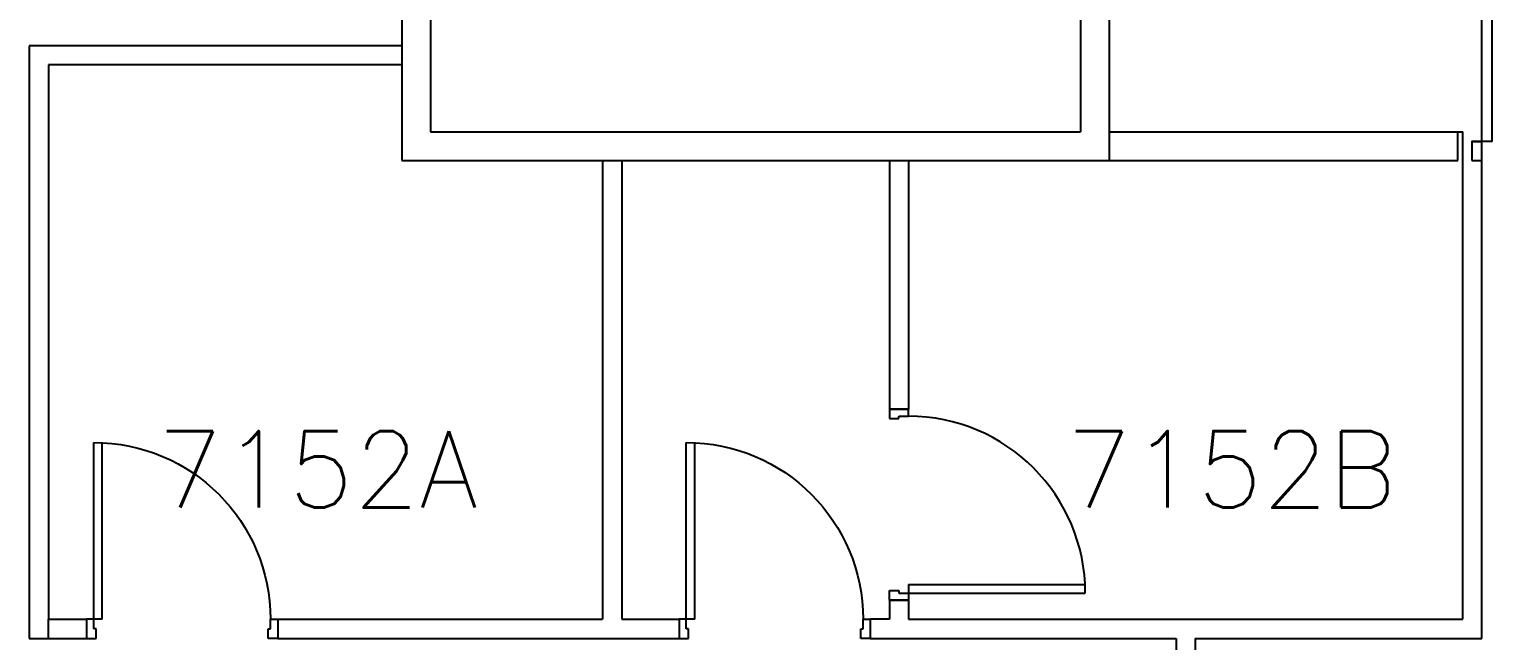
# Model space of a CAD drawing. Header units: millimetres. Extents: x -68474 to 336725, y -113450 to 40976.
# Drawn here: x 209200 to 216852, y -27812 to -24614 of the extents above; entities that cross this region are included whole.
import ezdxf

# ---------------------------------------------------------------- set-up
doc = ezdxf.new("R2010")
doc.units = ezdxf.units.MM
doc.header["$LTSCALE"] = 900
for name, color, linetype in [('EC-7thFloor-s6152$0$17', 1, 'Continuous'), ('EC-7thFloor-s6152$0$30', 1, 'Continuous'), ('EC-7thFloor-s6152$0$RC', 7, 'Continuous'), ('EC-7thFloor-s6152$0$ROOM-NO', 4, 'Continuous')]:
    doc.layers.add(name, color=color, linetype=linetype)
doc.styles.add('EC-7thFloor-s6152$0$STANDARD', font='SIMPLEX.SHX')

# ---------------------------------------------------------------- blocks, each defined once
blk = doc.blocks.new('EC-7thFloor-s6152$0$DR925')
for p, q in [((918.5, 100), (918.5, 1025)), ((962.5, 100), (962.5, 1025)), ((0, 100), (0, 0)), ((37.5, 100), (0, 100)), ((37.5, 50), (37.5, 100)), ((918.5, 100), (962.5, 100)), ((962.5, 100), (1000, 100)), ((962.5, 50), (962.5, 100)), ((1000, 100), (1000, 0)), ((0, 0), (50, 0)), ((50, 50), (37.5, 50)), ((50, 0), (50, 50)), ((950, 50), (962.5, 50)), ((950, 0), (950, 50)), ((1000, 0), (950, 0))]:
    blk.add_line(p, q)
blk.add_arc((962.5, 100), 925, 90, 180)

msp = doc.modelspace()

# ---------------------------------------------------------------- linework, layer by layer
msp.add_line((216851.72403, -25200), (216800, -25200))
msp.add_line((216851.72403, -25200), (216800, -25200))
at = {"layer": 'EC-7thFloor-s6152$0$17'}
for p, q in [((211150, -24700), (209200, -24700)), ((209200, -24700), (209200, -25000)), ((209200, -24700), (209200, -27800)), ((211150, -24700), (209200, -24700)), ((209200, -24700), (209200, -25000)), ((209200, -24700), (209200, -27800)), ((211150, -24800), (209300, -24800)), ((209300, -24800), (209300, -25000)), ((209300, -24800), (209300, -27700)), ((211150, -24800), (209300, -24800)), ((209300, -24800), (209300, -25000)), ((209300, -24800), (209300, -27700)), ((216800, -27800), (216800, -25200)), ((216800, -27800), (216800, -25200)), ((212200, -25300), (212200, -27700)), ((212200, -25300), (212200, -27700)), ((212300, -25300), (212300, -27700)), ((212300, -25300), (212300, -27700)), ((213700, -25300), (213700, -26600)), ((213700, -25300), (213700, -26600)), ((213800, -25300), (213800, -26600)), ((213800, -25300), (213800, -26600)), ((216700, -27700), (216700, -25300)), ((216700, -27700), (216700, -25300)), ((213700, -26600), (213800, -26600)), ((213700, -26600), (213800, -26600)), ((213700, -27600), (213700, -27700)), ((213700, -27600), (213800, -27600)), ((213700, -27600), (213700, -27700)), ((213700, -27600), (213800, -27600)), ((213800, -27600), (213800, -27700)), ((213800, -27600), (213800, -27700)), ((209300, -27700), (209500, -27700)), ((209300, -27800), (209300, -27700)), ((209300, -27700), (209500, -27700)), ((209300, -27800), (209300, -27700)), ((210500, -27700), (212200, -27700)), ((210500, -27700), (212200, -27700)), ((212300, -27700), (212600, -27700)), ((212300, -27700), (212600, -27700)), ((212600, -27700), (212600, -27800)), ((212600, -27700), (212600, -27800)), ((213700, -27700), (213600, -27700)), ((213600, -27700), (213600, -27800)), ((213700, -27700), (213600, -27700)), ((213600, -27700), (213600, -27800)), ((213800, -27700), (216700, -27700)), ((213800, -27700), (216700, -27700)), ((209200, -27800), (209500, -27800)), ((209200, -27800), (209500, -27800)), ((210500, -27800), (212600, -27800)), ((210500, -27800), (212600, -27800)), ((213600, -27800), (215200, -27800)), ((213600, -27800), (215200, -27800)), ((215200, -27800), (215200, -28000)), ((215200, -27800), (215200, -28000)), ((215300, -27800), (216800, -27800)), ((215300, -27800), (215300, -28000)), ((215300, -27800), (216800, -27800)), ((215300, -27800), (215300, -28000))]:
    msp.add_line(p, q, dxfattribs=at)
for points in [[(216800, -24372.41545), (216851.72403, -24372.41545), (216851.72403, -25200), (216800, -25200)], [(216800, -24372.41545), (216851.72403, -24372.41545), (216851.72403, -25200), (216800, -25200)], [(216748.27597, -25300), (216800, -25300), (216800, -25200), (216748.27597, -25200)], [(216748.27597, -25300), (216800, -25300), (216800, -25200), (216748.27597, -25200)]]:
    msp.add_lwpolyline(points, close=True, dxfattribs=at)
at = {"layer": 'EC-7thFloor-s6152$0$30', "linetype": 'Continuous'}
msp.add_line((216748.27597, -25200), (216800, -25200), dxfattribs=at)
msp.add_line((216748.27597, -25200), (216800, -25200), dxfattribs=at)
at = {"layer": 'EC-7thFloor-s6152$0$RC', "linetype": 'Continuous'}
for p, q in [((211300, -21250), (211300, -25150)), ((211300, -21250), (211300, -25150)), ((214700, -21250), (214700, -25150)), ((214700, -21250), (214700, -25150)), ((214700.1, -21250), (214700.1, -25150)), ((214700.1, -21250), (214700.1, -25150)), ((214700.1, -21250), (214700.1, -25150)), ((214700.1, -21250), (214700.1, -25150)), ((211150, -21400), (211150, -25300)), ((211150, -21400), (211150, -25300)), ((214850, -21400), (214850, -25300)), ((214850, -21400), (214850, -25300)), ((214850.1, -21400), (214850.1, -25300)), ((214850.1, -21400), (214850.1, -25300)), ((214850.1, -21400), (214850.1, -25300)), ((214850.1, -21400), (214850.1, -25300)), ((214850.1, -25150), (216675.1, -25150)), ((214850.1, -25150), (216700, -25150)), ((214850.1, -25150), (216675.1, -25150)), ((214850.1, -25150), (216700, -25150)), ((214850.1, -25300), (216675.1, -25300)), ((214850.1, -25300), (216675.1, -25300)), ((214850.1, -25300), (216675.1, -25300)), ((214850.1, -25300), (216675.1, -25300))]:
    msp.add_line(p, q, dxfattribs=at)
at = {"layer": 'EC-7thFloor-s6152$0$RC'}
for p, q in [((211300.1, -21250), (211300.1, -25150)), ((211300.1, -21250), (211300.1, -25150)), ((211300.1, -21250), (211300.1, -25150)), ((211300.1, -21250), (211300.1, -25150)), ((211150.1, -21400), (211150.1, -25300)), ((211150.1, -21400), (211150.1, -25300)), ((211150.1, -21400), (211150.1, -25300)), ((211150.1, -21400), (211150.1, -25300)), ((211300, -25150), (214700, -25150)), ((211300, -25150), (214700, -25150)), ((211300.1, -25150), (214700.1, -25150)), ((211300.1, -25150), (214700.1, -25150)), ((211300.1, -25150), (214700.1, -25150)), ((211300.1, -25150), (214700.1, -25150)), ((216675.1, -25300), (216675.1, -25150)), ((216675.1, -25300), (216675.1, -25150)), ((216700, -25300), (216700, -25150)), ((216700, -25300), (216700, -25150)), ((211150, -25300), (214850, -25300)), ((211150, -25300), (214850, -25300)), ((211150.1, -25300), (214850.1, -25300)), ((211150.1, -25300), (214850.1, -25300)), ((211150.1, -25300), (214850.1, -25300)), ((211150.1, -25300), (214850.1, -25300))]:
    msp.add_line(p, q, dxfattribs=at)

# ---------------------------------------------------------------- block references
at = {"layer": 'EC-7thFloor-s6152$0$30', "rotation": 270}
msp.add_blockref('EC-7thFloor-s6152$0$DR925', (213700, -26600), dxfattribs=at)
msp.add_blockref('EC-7thFloor-s6152$0$DR925', (213700, -26600), dxfattribs=at)
at = {"layer": 'EC-7thFloor-s6152$0$30', "xscale": -1}
for p in [(210500, -27800), (210500, -27800), (213600, -27800), (213600, -27800)]:
    msp.add_blockref('EC-7thFloor-s6152$0$DR925', p, dxfattribs=at)

# ---------------------------------------------------------------- texts
at = {"layer": 'EC-7thFloor-s6152$0$ROOM-NO', "style": 'EC-7thFloor-s6152$0$STANDARD'}
for s, p in [('7152A', (209869.15605, -27115.9162)), ('7152A', (209869.15605, -27115.9162)), ('7152B', (214624.13849, -27115.9162)), ('7152B', (214624.13849, -27115.9162))]:
    msp.add_text(s, height=400, dxfattribs=at).set_placement(p)

doc.saveas('drawing.dxf')
